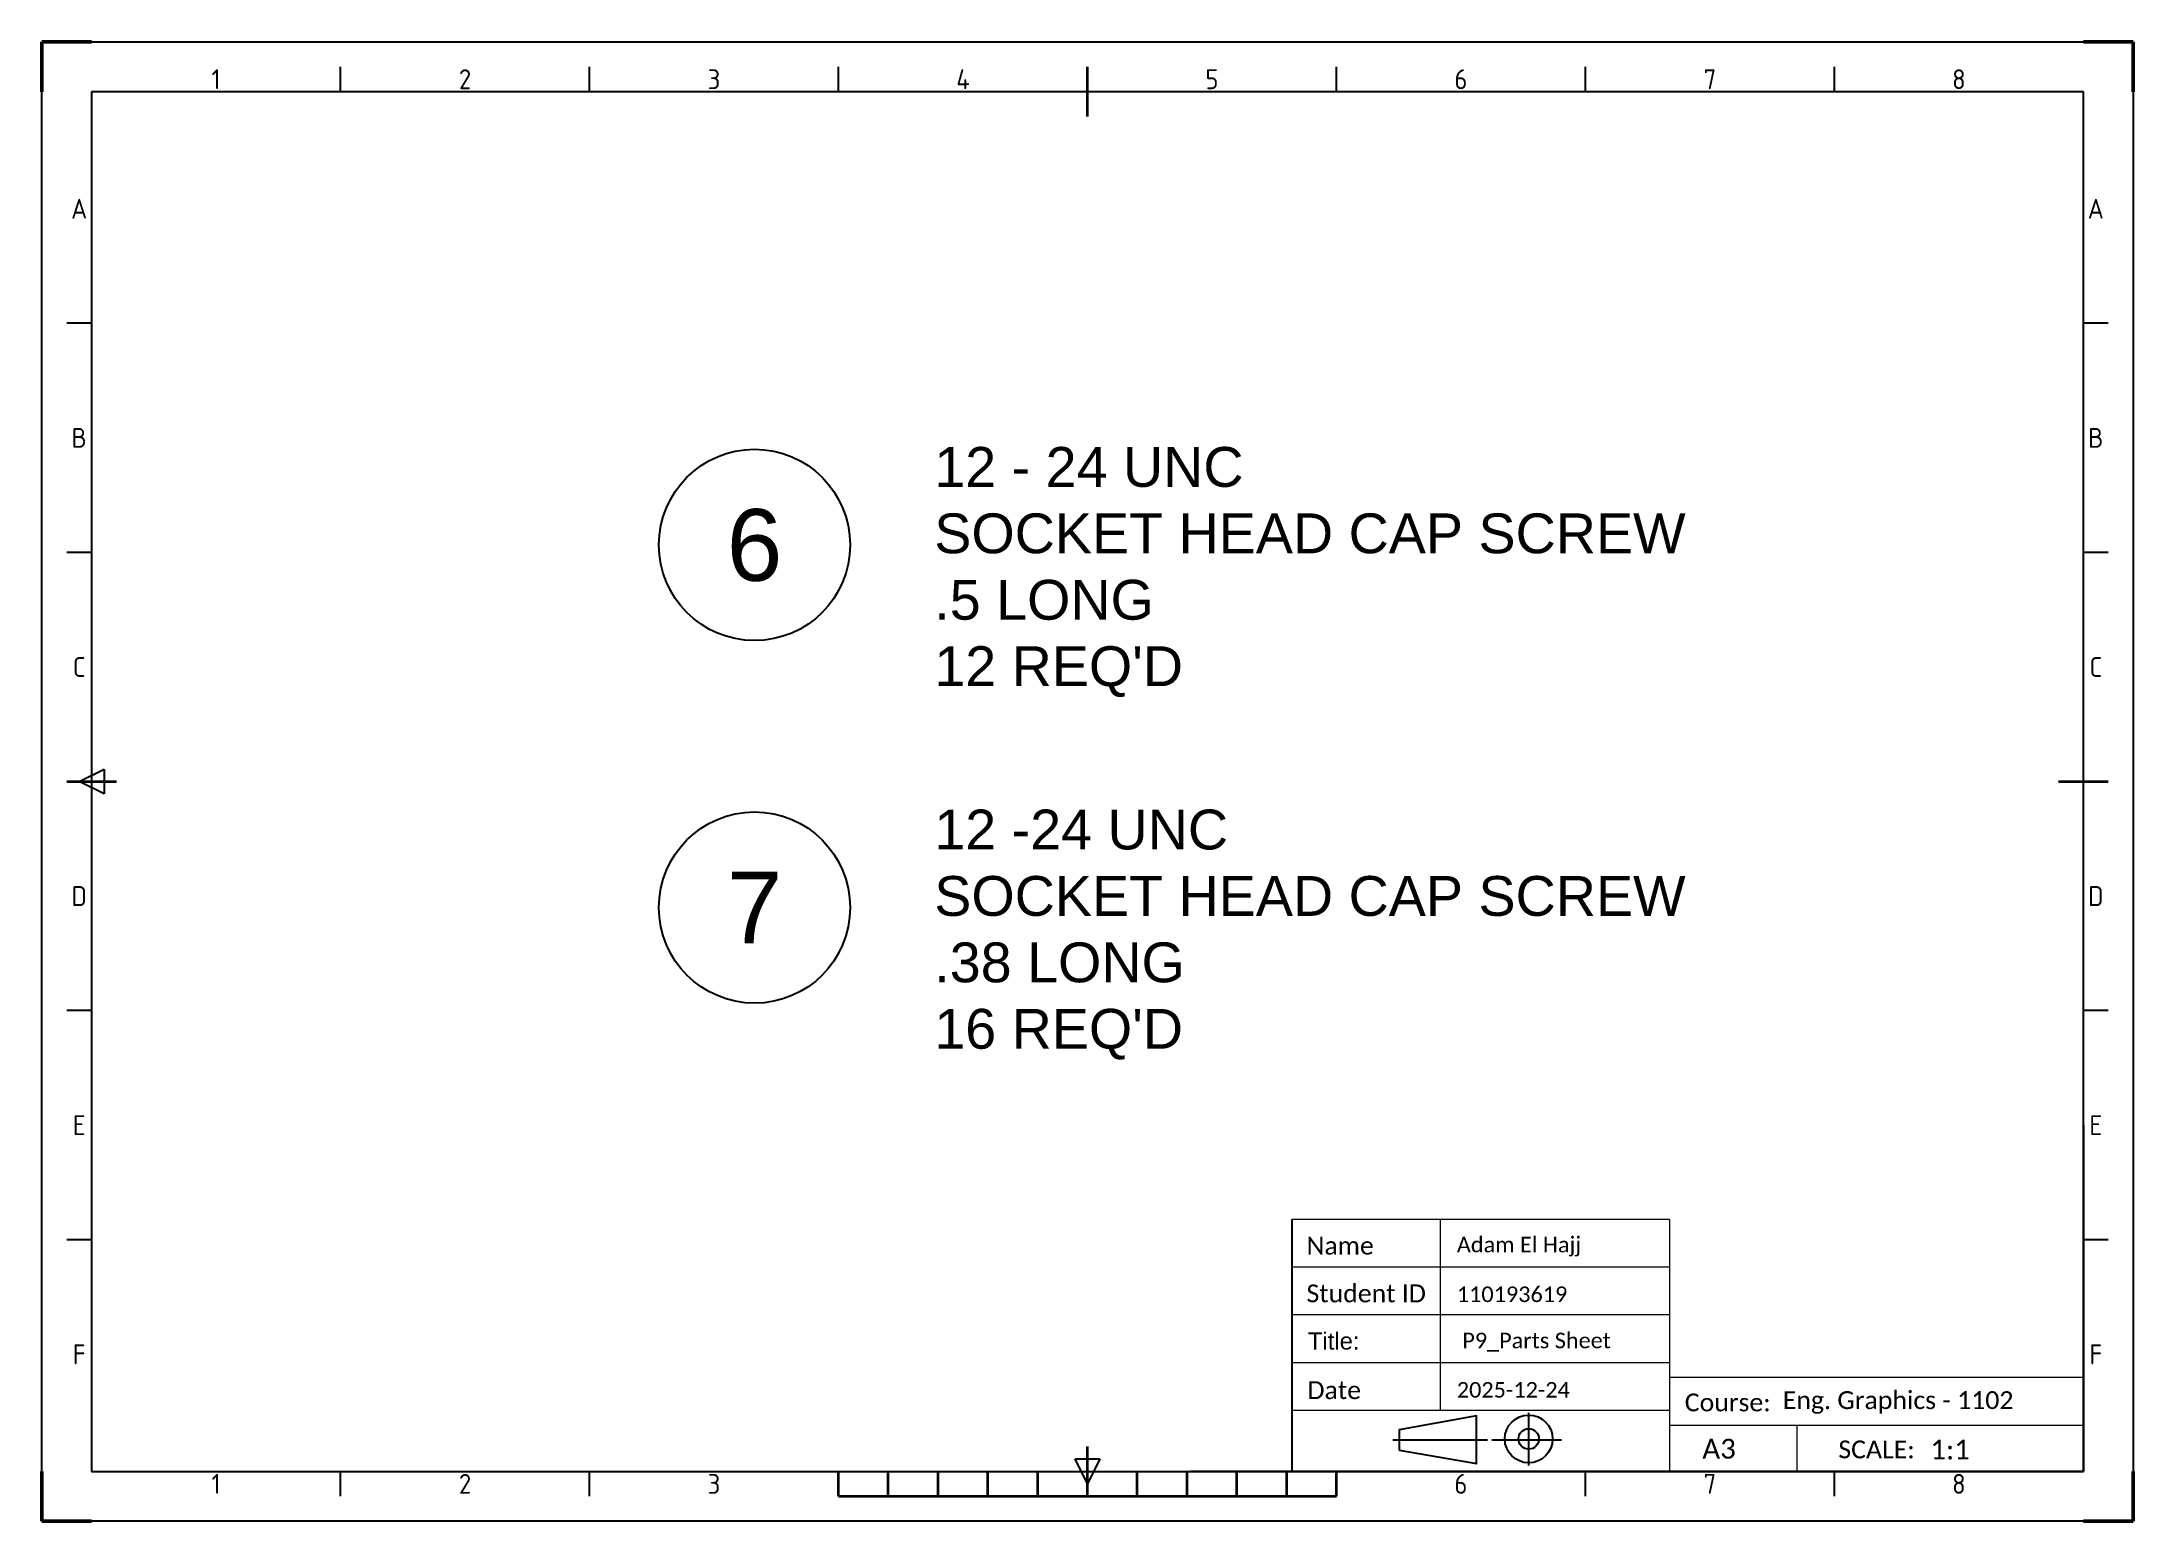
# Model space of a CAD drawing. Header units: millimetres. Extents: x 439418 to 439680, y 34662 to 34847.
import ezdxf
from ezdxf import colors
from ezdxf.entities.mleader import LeaderData, LeaderLine
from ezdxf.enums import TextEntityAlignment as Align
from ezdxf.math import Vec2, Vec3

# ---------------------------------------------------------------- set-up
doc = ezdxf.new("R2010")
doc.units = ezdxf.units.MM
doc.layers.add('2', color=32, linetype='Continuous')
for name, color, linetype, lineweight in [('AM_BOR', 7, 'Continuous', 50), ('H', 7, 'Continuous', 100), ('MA_AUX', 90, 'Continuous', 20), ('TEXT', 3, 'Continuous', 5)]:
    doc.layers.add(name, color=color, linetype=linetype, lineweight=lineweight)
doc.styles.add('ACISOTS', font='isocp.shx')
doc.styles.get("Standard").update_dxf_attribs({"font": 'arial.ttf'})

# ---------------------------------------------------------------- blocks, each defined once
blk = doc.blocks.new('ISO_A3')
for p, q in [((410, 287), (10, 287)), ((10, 287), (10, 10)), ((410, 10), (410, 287)), ((10, 10), (410, 10))]:
    blk.add_line(p, q)
at = {"layer": 'AM_BOR'}
for p, q in [((10, 297), (0, 297)), ((0, 297), (0, 287)), ((420, 297), (410, 297)), ((420, 287), (420, 297)), ((0, 0), (0, 10)), ((420, 0), (420, 10)), ((0, 0), (10, 0)), ((420, 0), (410, 0))]:
    blk.add_line(p, q, dxfattribs=at)
at = {"layer": 'AM_BOR', "color": 1, "lineweight": 25}
for p, q in [((0, 297), (420, 297)), ((0, 0), (0, 297)), ((420, 297), (420, 0)), ((60, 287), (60, 292)), ((110, 287), (110, 292)), ((160, 287), (160, 292)), ((260, 287), (260, 292)), ((310, 287), (310, 292)), ((360, 287), (360, 292)), ((10, 240.5), (5, 240.5)), ((415, 240.5), (410, 240.5)), ((10, 194.5), (5, 194.5)), ((415, 194.5), (410, 194.5)), ((7.5, 148.5), (12.5, 151)), ((12.5, 146), (7.5, 148.5)), ((12.5, 151), (12.5, 146)), ((10, 102.5), (5, 102.5)), ((415, 102.5), (410, 102.5)), ((10, 56.5), (5, 56.5)), ((415, 56.5), (410, 56.5)), ((60, 5), (60, 10)), ((110, 5), (110, 10)), ((210, 7.5), (207.5, 12.5)), ((207.5, 12.5), (212.5, 12.5)), ((212.5, 12.5), (210, 7.5)), ((310, 5), (310, 10)), ((360, 5), (360, 10)), ((420, 0), (0, 0))]:
    blk.add_line(p, q, dxfattribs=at)
at = {"layer": 'AM_BOR', "color": 2, "lineweight": 35}
for p, q in [((210, 282), (210, 292)), ((5, 148.5), (15, 148.5)), ((405, 148.5), (415, 148.5)), ((210, 5), (210, 15)), ((160, 5), (160, 10)), ((170, 5), (170, 10)), ((180, 5), (180, 10)), ((190, 5), (190, 10)), ((200, 5), (200, 10)), ((220, 5), (220, 10)), ((230, 5), (230, 10)), ((240, 5), (240, 10)), ((250, 5), (250, 10)), ((260, 5), (260, 10)), ((160, 5), (260, 5))]:
    blk.add_line(p, q, dxfattribs=at)
at = {"layer": 'AM_BOR', "color": 1, "lineweight": 25, "style": 'ACISOTS'}
for s, p in [('1', (35, 289.5)), ('2', (85, 289.5)), ('3', (135, 289.5)), ('4', (185, 289.5)), ('5', (235, 289.5)), ('6', (285, 289.5)), ('7', (335, 289.5)), ('8', (385, 289.5)), ('A', (7.5, 263.5)), ('A', (412.5, 263.5)), ('B', (7.5, 217.5)), ('B', (412.5, 217.5)), ('C', (7.5, 171.5)), ('C', (412.5, 171.5)), ('D', (7.5, 125.5)), ('D', (412.5, 125.5)), ('E', (7.5, 79.5)), ('E', (412.5, 79.5)), ('F', (7.5, 33.5)), ('F', (412.5, 33.5)), ('1', (35, 7.5)), ('2', (85, 7.5)), ('3', (135, 7.5)), ('6', (285, 7.5)), ('7', (335, 7.5)), ('8', (385, 7.5))]:
    blk.add_text(s, height=4, dxfattribs=at).set_placement(p, align=Align.MIDDLE)
blk = doc.blocks.new('_TagCircle')
at = {"color": 0, "linetype": 'ByBlock', "lineweight": -2, "transparency": 16777216}
blk.add_circle((0, 0), 4, dxfattribs=at)
at = {"color": 0, "transparency": 16777216}
blk.add_attdef('TAGNUMBER', text='', height=3, dxfattribs=at).set_placement((0, -1.5), align=Align.CENTER)

msp = doc.modelspace()

# ---------------------------------------------------------------- linework, layer by layer
at = {"layer": '2', "color": 4, "linetype": 'Continuous'}
for p, q in [((439674.1, 34711.2), (439674.1, 34667.75)), ((439574.76, 34699.37), (439574.76, 34667.75)), ((439674.1, 34667.75), (439562.01, 34667.75))]:
    msp.add_line(p, q, dxfattribs=at)
at = {"layer": '2', "color": 6}
for p, q in [((439604.49, 34668.5), (439604.49, 34675.08)), ((439587.44, 34671.71), (439599.29, 34671.71)), ((439599.84, 34671.71), (439608.61, 34671.71))]:
    msp.add_line(p, q, dxfattribs=at)
at = {"layer": '2', "color": 30}
msp.add_lwpolyline([(439588.2, 34670.41), (439597.91, 34668.73), (439597.91, 34674.72), (439588.2, 34672.98)], close=True, dxfattribs=at)
for radius in [3, 1.28]:
    msp.add_circle((439604.48, 34671.82), radius, dxfattribs=at)
at = {"layer": 'TEXT', "color": 4}
for p, q in [((439622.14, 34699.37), (439574.76, 34699.37)), ((439593.39, 34675.4), (439593.39, 34699.37)), ((439622.14, 34699.37), (439622.14, 34667.75)), ((439622.14, 34693.37), (439574.76, 34693.37)), ((439622.14, 34687.38), (439574.76, 34687.38)), ((439622.14, 34681.39), (439574.76, 34681.39)), ((439674.1, 34679.53), (439622.14, 34679.53)), ((439622.14, 34675.4), (439574.76, 34675.4)), ((439622.14, 34673.53), (439674.1, 34673.53)), ((439638.19, 34667.75), (439638.19, 34673.53)), ((439674.1, 34667.75), (439626.72, 34667.75))]:
    msp.add_line(p, q, dxfattribs=at)

# ---------------------------------------------------------------- block references
at = {"lineweight": 0, "xscale": 0.625, "yscale": 0.625, "zscale": 0.625}
msp.add_blockref('ISO_A3', (439417.85, 34661.5), dxfattribs=at)

# ---------------------------------------------------------------- texts
at = {"char_height": 5, "attachment_point": 1}
for s, insert in [("12 - 24 UNC \\PSOCKET HEAD CAP SCREW \\P.5 LONG\\P12 REQ'D", (439529.87, 34796.29)), ("12 -24 UNC\\PSOCKET HEAD CAP SCREW\\P.38 LONG\\P16 REQ'D", (439529.87, 34750.79))]:
    msp.add_mtext_dynamic_manual_height_columns(s, width=536.1078, gutter_width=131.86, heights=[0], dxfattribs=dict(at, insert=insert))
at = {"layer": 'H', "color": 150, "linetype": 'Continuous', "lineweight": 13, "attachment_point": 4}
for s, insert, char_height, width in [('{\\fCalibri|b0|i0|c0|p34;Name}', (439576.59, 34696.06), 2.2377, 20.2989), ('\\pxt18;{\\fCalibri|b0|i0|c0|p34;Student ID}', (439576.59, 34690.07), 2.2377, 78.5365), ('Title: ', (439576.76, 34684.09), 2.145, 11.1858), ('\\pxt18;{\\fCalibri|b0|i0|c0|p34;Date}', (439576.71, 34677.93), 2.2377, 78.5365), ('\\pxt18;{\\fCalibri|b0|i0|c0|p34;Course:}', (439624.07, 34676.39), 2.2377, 78.5365), ('\\pxt18;{\\fCalibri|b0|i0|c0|p34;Eng. Graphics - 1102}', (439636.37, 34676.39), 2.2377, 78.5365), ('\\pxt18;{\\fCalibri|b0|i0|c0|p34;SCALE: }', (439643.35, 34670.49), 2.2377, 78.5365)]:
    msp.add_mtext(s, dxfattribs=dict(at, insert=insert, char_height=char_height, width=width))
at = {"layer": 'H', "color": 2, "linetype": 'Continuous', "lineweight": 13, "char_height": 2.4863, "width": 29.2094, "attachment_point": 4}
for s, insert in [('\\pxt18;{\\fCalibri|b0|i0|c178|p34;\\C241;A3 }', (439626.27, 34670.58)), ('\\pxt18;{\\fCalibri|b0|i0|c0|p34;\\C241;1:1}', (439654.89, 34670.48))]:
    msp.add_mtext(s, dxfattribs=dict(at, insert=insert))
at = {"layer": 'MA_AUX', "color": 150, "linetype": 'Continuous', "lineweight": 13, "char_height": 1.95, "attachment_point": 4}
for s, insert, width in [('\\pxt18;{\\fCalibri|b0|i0|c0|p34;\\C3;Adam El Hajj}', (439595.46, 34695.95), 48.3448), ('\\pxt18;{\\fCalibri|b0|i0|c0|p34;\\C3;110193619}', (439595.46, 34689.96), 14.7276), ('\\pxt18;{\\fCalibri|b0|i0|c0|p34;\\C3; P9_Parts Sheet}', (439595.46, 34683.97), 27.8143), ('\\pxt18;{\\fCalibri|b0|i0|c0|p34;\\C3;2025-12-24}', (439595.46, 34677.97), 14.7276)]:
    msp.add_mtext(s, dxfattribs=dict(at, insert=insert, width=width))

# ---------------------------------------------------------------- leaders
ml = msp.add_multileader_block('Standard')
ml.set_content('_TagCircle', color=256, scale=3)
ml.set_attribute('TAGNUMBER', '6', width=0)
ml.set_leader_properties()
ml.build(insert=Vec2(0, 0))
ml.multileader.update_dxf_attribs({"leader_type": 0})
ctx = ml.context
ctx.base_point, ctx.plane_origin = Vec3(439495.31, 34784), Vec3(439464.74, 34763.31)
notes = []
notes.append((ctx, [(0, (1, 1, 0), (439490.62, 34784), (1, 0), 4.69, [(0, [(439464.74, 34763.31)], 0, [])])]))
ctx.block.insert = Vec3(439507.31, 34784)
ml = msp.add_multileader_block('Standard')
ml.set_content('_TagCircle', color=256, scale=3)
ml.set_attribute('TAGNUMBER', '7', width=0)
ml.set_leader_properties()
ml.build(insert=Vec2(0, 0))
ml.multileader.update_dxf_attribs({"leader_type": 0})
ctx = ml.context
ctx.base_point, ctx.plane_origin = Vec3(439495.31, 34738.5), Vec3(439464.74, 34717.81)
notes.append((ctx, [(0, (1, 1, 0), (439490.62, 34738.5), (1, 0), 4.69, [(0, [(439464.74, 34717.81)], 0, [])])]))
ctx.block.insert = Vec3(439507.31, 34738.5)
for ctx, leaders in notes:
    for number, flags, end, landing, length, lines in leaders:
        leader = LeaderData()
        leader.index, (leader.has_last_leader_line, leader.has_dogleg_vector, leader.attachment_direction) = number, flags
        leader.last_leader_point, leader.dogleg_vector, leader.dogleg_length = Vec3(end), Vec3(landing), length
        for number, points, colour, breaks in lines:
            line = LeaderLine()
            line.index, line.vertices, line.color, line.breaks = number, Vec3.list(points), colors.encode_raw_color(colour), breaks
            leader.lines.append(line)
        ctx.leaders.append(leader)

doc.saveas('drawing.dxf')
